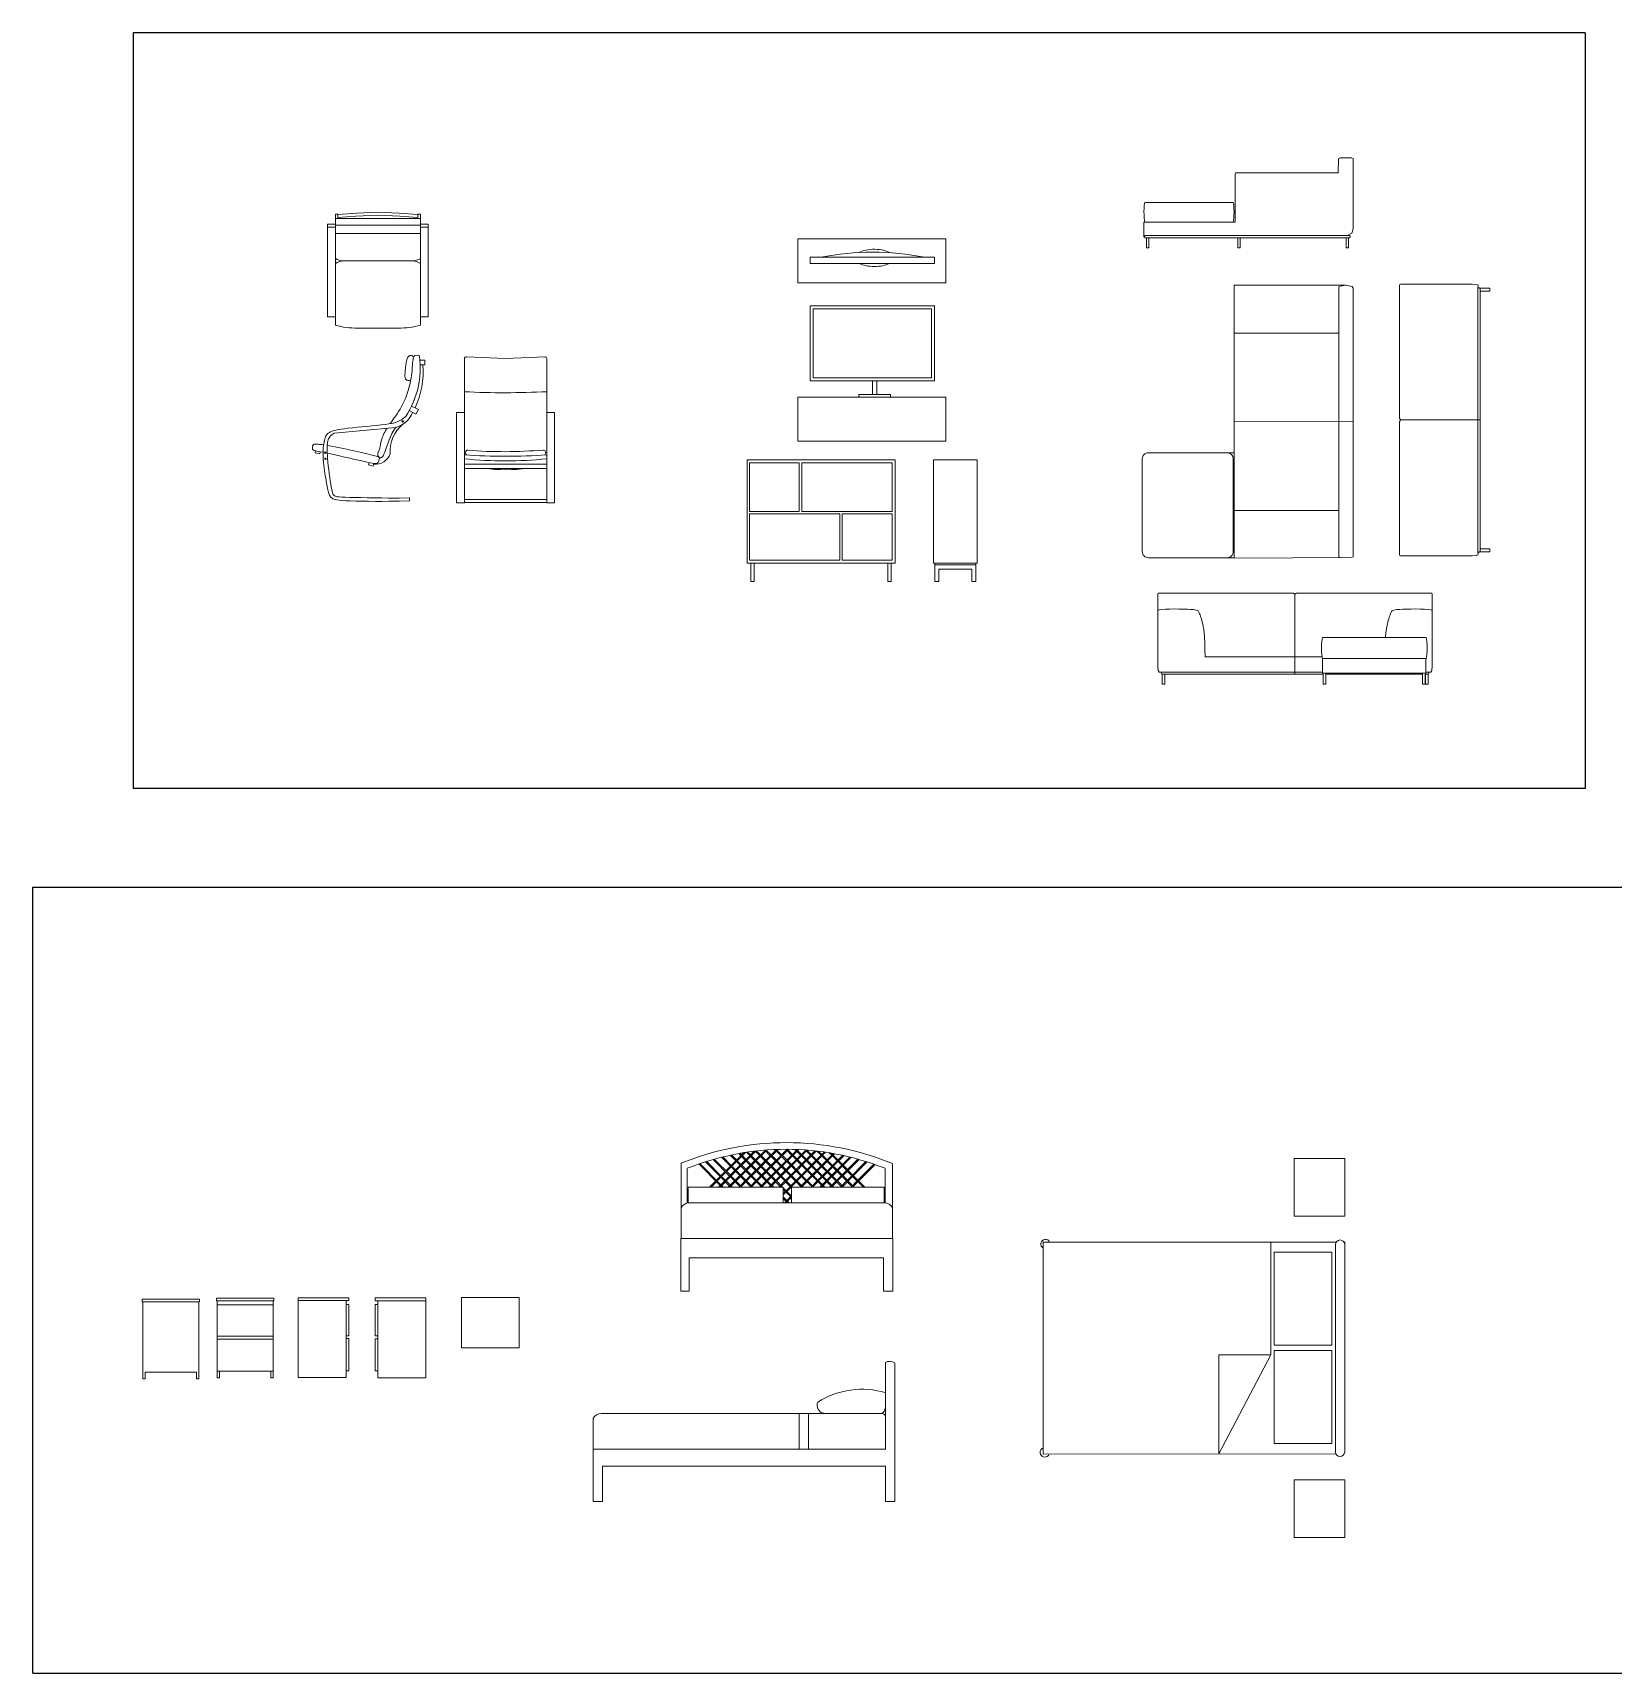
# Model space of a CAD drawing. Header units: inches. Extents: x 455 to 2404, y 47 to 2352.
# Drawn here: x 472 to 1561, y 47 to 1177 of the extents above; entities that cross this region are included whole.
import ezdxf

# ---------------------------------------------------------------- set-up
doc = ezdxf.new("R2010")
doc.units = ezdxf.units.IN
doc.header["$MEASUREMENT"] = 0
doc.layers.add('A-FURN', color=8, linetype='Continuous', lineweight=18)
doc.layers.add('FURNITURE', color=230, linetype='Continuous')

# ---------------------------------------------------------------- blocks, each defined once
blk = doc.blocks.new('A$C245B2C86')
for p, q in [((-86, 181.4), (-84.9, 182.4)), ((24.3, 182.4), (24, 84.8)), ((-47.9, 170.5), (-47.9, 84.8)), ((97.3, 84.8), (97.3, 170.5)), ((50, 79.2), (50, 84.8)), ((135.9, 79.2), (136.1, 84.8))]:
    blk.add_line(p, q)
for points in [[(-86, 181.4), (-87.2, 176.1), (-87.2, 84.8), (136.2, 84.8), (135.8, 181), (135.1, 182.4), (-84.9, 182.4)], [(-87.2, 176.1), (-86.5, 171.9), (-85.8, 170.5), (135.1, 170.5), (135.8, 171.7)]]:
    blk.add_lwpolyline(points)
blk.add_lwpolyline([(55, 84.2), (130.9, 84.2, -0.414214), (135.9, 79.2), (135.9, 14.7, -0.414214), (130.9, 9.7), (55, 9.7, -0.414214), (50, 14.7), (50, 79.2, -0.414214)], format="xyb", close=True)
blk = doc.blocks.new('letto')
at = {"layer": 'A-FURN'}
for p, q in [((27.439, 13.524), (25.423, 13.524)), ((25.423, 12.065), (25.423, 13.524)), ((26.99, 12.747), (26.99, 13.524)), ((27.433, 13.506), (27.433, 12.08)), ((27.498, 13.506), (27.498, 12.08)), ((26.99, 12.747), (26.631, 12.747)), ((26.631, 12.747), (26.631, 12.066)), ((26.99, 12.747), (26.631, 12.066)), ((25.423, 12.065), (27.436, 12.066))]:
    blk.add_line(p, q, dxfattribs=at)
for points in [[(27.408, 13.455), (27.408, 12.815), (27.013, 12.815), (27.013, 13.455)], [(27.408, 12.777), (27.408, 12.137), (27.013, 12.137), (27.013, 12.777)]]:
    blk.add_lwpolyline(points, close=True, dxfattribs=at)
for centre, radius, start, end in [((25.439, 13.51), 0.032, 25.9785, 241.2286), ((27.465, 13.506), 0.0323, 0.6423, 179.7148), ((25.434, 12.077), 0.0324, 108.721, 339.676), ((27.465, 12.081), 0.0324, 181.2656, 357.9557)]:
    blk.add_arc(centre, radius, start, end, dxfattribs=at)
blk = doc.blocks.new('A$C08E36EE4')
for p, q in [((-27.99, 59.11), (-28.57, 59.11)), ((4.57, 59.11), (5.14, 59.11)), ((-28.57, 55.8), (-11.71, 55.8)), ((5.14, 55.8), (-11.71, 55.8)), ((-25.36, 44.89), (-11.71, 44.89)), ((1.93, 44.89), (-11.71, 44.89)), ((-19.81, 18.25), (-11.55, 18.25)), ((-3.62, 18.25), (-11.88, 18.25))]:
    blk.add_line(p, q)
for points in [[(-31.71, 22.71), (-28.57, 22.71), (-28.57, 59.44), (-31.71, 59.44)], [(-31.71, 59.44), (-28.57, 59.44), (-28.57, 58.26), (-31.71, 58.26)], [(-28.57, 63.41), (-27.58, 63.41), (-27.58, 61.76), (-28.57, 61.76)], [(5.14, 63.41), (4.15, 63.41), (4.15, 61.76), (5.14, 61.76)], [(8.29, 22.71), (5.14, 22.71), (5.14, 59.44), (8.29, 59.44)], [(8.29, 59.44), (5.14, 59.44), (5.14, 58.26), (8.29, 58.26)]]:
    blk.add_lwpolyline(points, close=True)
for points in [[(-28.57, 61.76), (-28.57, 19.4)], [(-11.71, 59.11), (-27.99, 59.11)], [(-27.98, 61.76), (-11.71, 61.76)], [(-27.58, 63.25), (-20.05, 63.87), (-11.71, 64.24)], [(-27.58, 62.09), (-20.42, 62.69), (-11.71, 63.08)], [(4.15, 63.25), (-3.38, 63.87), (-11.71, 64.24)], [(4.15, 62.09), (-3.01, 62.69), (-11.71, 63.08)], [(4.55, 61.76), (-11.71, 61.76)], [(-11.71, 59.11), (4.57, 59.11)], [(5.14, 61.76), (5.14, 19.4)]]:
    blk.add_lwpolyline(points)
for centre, radius, start, end in [((-25.08, 51.44), 6.56, 237.88624, 267.55765), ((1.65, 51.44), 6.56, 272.44235, 302.11376), ((-25.08, 38.33), 6.56, 92.44235, 122.11376), ((1.65, 38.33), 6.56, 57.88624, 87.55765), ((-20.57, 46.26), 28.02, 253.41211, 271.55674), ((-2.86, 46.26), 28.02, 268.44326, 286.58789)]:
    blk.add_arc(centre, radius, start, end)
blk = doc.blocks.new('A$C36166433')
for p, q in [((-29.03, 43.37), (-26.14, 44.76)), ((-29.03, 43.37), (-27.91, 41.41)), ((-27.91, 41.41), (-25.19, 42.93)), ((-22.84, 39.78), (-23.74, 40.51)), ((-21.97, 39.18), (-22.84, 39.78)), ((-21.09, 38.68), (-21.97, 39.18)), ((-20.16, 38.28), (-21.09, 38.68)), ((-19.15, 37.95), (-20.16, 38.28)), ((-18.02, 37.68), (-19.15, 37.95)), ((-18.15, 35.77), (5.67, 33.59)), ((-16.74, 37.45), (-18.02, 37.68)), ((-15.27, 37.24), (-16.74, 37.45)), ((-13.59, 37.04), (-15.27, 37.24)), ((-11.74, 36.83), (-13.59, 37.04)), ((-9.77, 36.63), (-11.74, 36.83)), ((-7.74, 36.44), (-9.77, 36.63)), ((-5.71, 36.24), (-7.74, 36.44)), ((-3.72, 36.05), (-5.71, 36.24)), ((-1.83, 35.86), (-3.72, 36.05)), ((-0.1, 35.67), (-1.83, 35.86)), ((1.43, 35.48), (-0.1, 35.67)), ((2.76, 35.3), (1.43, 35.48)), ((3.92, 35.1), (2.76, 35.3)), ((4.91, 34.91), (3.92, 35.1)), ((5.77, 34.7), (4.91, 34.91)), ((6.49, 34.47), (5.77, 34.7)), ((7.1, 34.23), (6.49, 34.47)), ((7.62, 33.97), (7.1, 34.23)), ((8.06, 33.69), (7.62, 33.97)), ((8.43, 33.38), (8.06, 33.69)), ((5.67, 33.59), (6.41, 33.11)), ((6.41, 33.11), (6.99, 32.64)), ((6.99, 32.64), (7.43, 32.2)), ((7.43, 32.2), (7.76, 31.76)), ((7.76, 31.76), (7.99, 31.32)), ((7.99, 31.32), (8.15, 30.87)), ((8.15, 30.87), (8.26, 30.4)), ((8.26, 30.4), (8.34, 29.9)), ((8.34, 29.9), (8.41, 29.37)), ((8.41, 29.37), (8.46, 28.78)), ((8.73, 33.03), (8.43, 33.38)), ((8.46, 28.78), (8.5, 28.12)), ((8.5, 28.12), (8.51, 27.37)), ((8.51, 27.37), (8.51, 26.53)), ((8.99, 32.65), (8.73, 33.03)), ((9.2, 32.22), (8.99, 32.65)), ((9.38, 31.75), (9.2, 32.22)), ((9.53, 31.22), (9.38, 31.75)), ((9.67, 30.63), (9.53, 31.22)), ((9.8, 29.98), (9.67, 30.63)), ((9.91, 29.27), (9.8, 29.98)), ((10.01, 28.51), (9.91, 29.27)), ((10.09, 27.68), (10.01, 28.51)), ((10.15, 26.8), (10.09, 27.68)), ((8.04, 20.28), (7.86, 18.69)), ((8.2, 21.81), (8.04, 20.28)), ((8.33, 23.21), (8.2, 21.81)), ((8.42, 24.46), (8.33, 23.21)), ((8.48, 25.56), (8.42, 24.46)), ((8.51, 26.53), (8.48, 25.56)), ((9.76, 19.4), (9.89, 20.54)), ((9.89, 20.54), (10.01, 21.66)), ((10.01, 21.66), (10.11, 22.77)), ((10.11, 22.77), (10.17, 23.85)), ((10.19, 25.87), (10.15, 26.8)), ((10.17, 23.85), (10.19, 24.88)), ((10.19, 24.88), (10.19, 25.87)), ((7.24, 14.02), (7.03, 12.66)), ((7.45, 15.51), (7.24, 14.02)), ((7.66, 17.08), (7.45, 15.51)), ((7.86, 18.69), (7.66, 17.08)), ((8.79, 13.28), (8.94, 14.16)), ((8.94, 14.16), (9.11, 15.11)), ((9.11, 15.11), (9.27, 16.12)), ((9.27, 16.12), (9.44, 17.18)), ((9.44, 17.18), (9.6, 18.28)), ((9.6, 18.28), (9.76, 19.4)), ((-25.31, 7.07), (-25.31, 5.81)), ((-21.08, 7.01), (-25.31, 7.07)), ((-18.97, 6.93), (-21.08, 7.01)), ((-16.49, 7), (-18.97, 6.93)), ((-13.78, 7.06), (-16.49, 7)), ((-10.94, 7.1), (-13.78, 7.06)), ((-8.08, 7.13), (-10.94, 7.1)), ((-5.34, 7.17), (-8.08, 7.13)), ((-2.81, 7.2), (-5.34, 7.17)), ((-0.62, 7.25), (-2.81, 7.2)), ((1.15, 7.31), (-0.62, 7.25)), ((2.52, 7.38), (1.15, 7.31)), ((3.55, 7.45), (2.52, 7.38)), ((4.29, 7.54), (3.55, 7.45)), ((4.81, 7.64), (4.29, 7.54)), ((5.15, 7.74), (4.81, 7.64)), ((5.38, 7.85), (5.15, 7.74)), ((5.54, 7.97), (5.38, 7.85)), ((5.69, 8.09), (5.54, 7.97)), ((5.84, 8.25), (5.69, 8.09)), ((5.74, 6.58), (6.13, 6.74)), ((5.99, 8.47), (5.84, 8.25)), ((6.14, 8.78), (5.99, 8.47)), ((6.13, 6.74), (6.44, 6.92)), ((6.3, 9.2), (6.14, 8.78)), ((6.46, 9.78), (6.3, 9.2)), ((6.44, 6.92), (6.7, 7.12)), ((6.64, 10.53), (6.46, 9.78)), ((6.83, 11.48), (6.64, 10.53)), ((6.7, 7.12), (6.94, 7.33)), ((7.03, 12.66), (6.83, 11.48)), ((6.94, 7.33), (7.14, 7.56)), ((7.14, 7.56), (7.33, 7.83)), ((7.33, 7.83), (7.49, 8.13)), ((7.49, 8.13), (7.64, 8.47)), ((7.64, 8.47), (7.78, 8.87)), ((7.78, 8.87), (7.92, 9.31)), ((7.92, 9.31), (8.06, 9.82)), ((8.06, 9.82), (8.2, 10.39)), ((8.2, 10.39), (8.34, 11.02)), ((8.34, 11.02), (8.49, 11.71)), ((8.49, 11.71), (8.64, 12.46)), ((8.64, 12.46), (8.79, 13.28)), ((-25.31, 5.81), (-21.21, 5.79)), ((-21.21, 5.79), (-19.16, 5.72)), ((-19.16, 5.72), (-16.75, 5.67)), ((-16.75, 5.67), (-14.09, 5.65)), ((-14.09, 5.65), (-11.3, 5.65)), ((-11.3, 5.65), (-8.49, 5.67)), ((-8.49, 5.67), (-5.75, 5.71)), ((-5.75, 5.71), (-3.21, 5.77)), ((-3.21, 5.77), (-0.96, 5.84)), ((-0.96, 5.84), (0.9, 5.93)), ((0.9, 5.93), (2.41, 6.04)), ((2.41, 6.04), (3.59, 6.15)), ((3.59, 6.15), (4.51, 6.28)), ((4.51, 6.28), (5.21, 6.42)), ((5.21, 6.42), (5.74, 6.58))]:
    blk.add_line(p, q)
for points in [[(-29.55, 63.65), (-29.55, 63.65), (-31.53, 63.65), (-31.53, 61.68), (-29.68, 61.68)], [(-28.85, 65.62), (-27.47, 65.59)], [(-27.47, 65.59), (-27.34, 65.48), (-27.2, 65.28), (-27.07, 65.01), (-26.95, 64.66), (-26.83, 64.25), (-26.73, 63.78), (-26.64, 63.26), (-26.56, 62.69), (-26.51, 62.08), (-26.47, 61.43), (-26.43, 60.72), (-26.38, 59.97), (-26.32, 59.15), (-26.24, 58.27), (-26.12, 57.33), (-25.97, 56.3), (-25.76, 55.21), (-25.51, 54.05), (-25.21, 52.84), (-24.87, 51.61), (-24.49, 50.37), (-24.06, 49.13), (-23.6, 47.92), (-23.1, 46.75), (-22.57, 45.63), (-22, 44.56), (-21.42, 43.54), (-20.82, 42.57), (-20.22, 41.64), (-19.62, 40.75), (-19.02, 39.9), (-18.44, 39.07), (-17.88, 38.28), (-17.39, 37.57)], [(-25.83, 55.55), (-25.48, 55.37), (-25.16, 55.28), (-24.87, 55.25), (-24.61, 55.27), (-24.37, 55.35), (-24.17, 55.46), (-23.99, 55.6), (-23.84, 55.76), (-23.71, 55.94), (-23.61, 56.14), (-23.53, 56.37), (-23.47, 56.63), (-23.43, 56.95), (-23.42, 57.31), (-23.42, 57.74), (-23.44, 58.24), (-23.48, 58.82), (-23.53, 59.46), (-23.6, 60.13), (-23.67, 60.82), (-23.76, 61.51), (-23.86, 62.18), (-23.96, 62.79), (-24.07, 63.35), (-24.18, 63.82), (-24.3, 64.21), (-24.42, 64.53), (-24.56, 64.79), (-24.7, 65), (-24.85, 65.16), (-25.01, 65.29), (-25.18, 65.39), (-25.37, 65.47), (-25.57, 65.52), (-25.78, 65.55), (-26.01, 65.53), (-26.25, 65.47), (-26.51, 65.36), (-26.77, 65.19), (-27.05, 64.95)], [(-26.68, 63.51), (-26.68, 63.52)], [(-16.05, 35.58), (-15.91, 35.36), (-15.5, 34.69), (-15.13, 34.06), (-14.81, 33.45), (-14.53, 32.87), (-14.29, 32.31), (-14.09, 31.78), (-13.92, 31.28), (-13.78, 30.79), (-13.66, 30.34), (-13.56, 29.9), (-13.47, 29.49), (-13.4, 29.1), (-13.33, 28.73), (-13.27, 28.38), (-13.2, 28.05), (-13.14, 27.73), (-13.07, 27.43), (-12.99, 27.13), (-12.89, 26.85), (-12.79, 26.57), (-12.67, 26.3), (-12.56, 26.04), (-12.45, 25.78), (-12.36, 25.53), (-12.3, 25.28), (-12.26, 25.03), (-12.27, 24.78), (-12.32, 24.54), (-12.41, 24.31), (-12.54, 24.09), (-12.7, 23.9), (-12.88, 23.75), (-13.08, 23.63), (-13.3, 23.57), (-13.52, 23.56), (-13.74, 23.62), (-13.97, 23.76), (-14.2, 23.98), (-14.44, 24.29), (-14.68, 24.7), (-14.94, 25.23), (-15.2, 25.87), (-15.48, 26.64), (-15.77, 27.54), (-16.09, 28.56), (-16.47, 29.69), (-16.92, 30.9), (-17.46, 32.17), (-18.1, 33.5), (-18.87, 34.85), (-19.68, 36.05)], [(-12.78, 23.81), (-11.59, 24.21), (-9.91, 24.68), (-7.86, 25.19), (-5.54, 25.74), (-3.09, 26.29), (-0.6, 26.83), (1.8, 27.33), (4, 27.77), (5.9, 28.14), (7.5, 28.43), (8.47, 28.6)], [(9.97, 28.84), (9.97, 28.84), (10.88, 28.97), (11.63, 29.06), (12.23, 29.11), (12.71, 29.14), (13.11, 29.16), (13.44, 29.15), (13.7, 29.13), (13.9, 29.09), (14.06, 29.03), (14.18, 28.95), (14.27, 28.86), (14.34, 28.75), (14.39, 28.62), (14.44, 28.47), (14.48, 28.32), (14.51, 28.15), (14.53, 27.99), (14.54, 27.82), (14.55, 27.65), (14.55, 27.5), (14.55, 27.35), (14.53, 27.22), (14.5, 27.09), (14.44, 26.97), (14.36, 26.86), (14.24, 26.76), (14.07, 26.66), (13.86, 26.58), (13.59, 26.49), (13.24, 26.4), (12.78, 26.3), (12.17, 26.18), (11.39, 26.02), (10.41, 25.82), (10.19, 25.77)], [(8.47, 25.41), (7.72, 25.24), (5.98, 24.86), (4.02, 24.42), (1.93, 23.95), (-0.22, 23.47), (-2.35, 22.99), (-4.39, 22.54), (-6.25, 22.14), (-7.85, 21.79), (-9.15, 21.53), (-10.15, 21.35), (-10.91, 21.23), (-11.46, 21.19), (-11.84, 21.21), (-12.1, 21.28), (-12.26, 21.41), (-12.39, 21.58), (-12.49, 21.79), (-12.59, 22.04), (-12.68, 22.31), (-12.75, 22.6), (-12.8, 22.9), (-12.82, 23.21), (-12.82, 23.52), (-12.78, 23.81)], [(-10.35, 20.13), (-10.69, 21.27)], [(-10.35, 20.13), (-8.44, 20.64), (-8.69, 21.62)], [(11.37, 26.01), (11.51, 25.16), (13.38, 25.51), (13.24, 26.4)]]:
    blk.add_lwpolyline(points)
for centre in [(-22.46, 38.47), (9.22, 23.13), (9.31, 25.65)]:
    blk.add_circle(centre, 0.295)
for centre, radius, start, end in [((3.52, 58.9), 34.43, 175.36475, 205.49716), ((6.1, 60.32), 35.8, 172.32244, 213.57564), ((-28.88, 65.12), 0.502, 86.39233, 181.37901), ((-17.18, 45.83), 10.09, 201.35383, 264.8456), ((-31.94, 26.06), 14.65, 356.73665, 49.62586), ((-11.46, 27.01), 6.12, 196.91367, 278.10801)]:
    blk.add_arc(centre, radius, start, end)
blk = doc.blocks.new('A$C3DB733C8')
for p, q in [((-154.5, 98.4), (-154.5, 40.1)), ((66.8, 98.4), (66.8, 40.1)), ((-151.5, 35.4), (-43.8, 35.4)), ((63.8, 35.4), (-43.8, 35.4))]:
    blk.add_line(p, q)
for points in [[(-154.5, 98.4), (-154.3, 99), (-153.5, 99.2), (-45, 99.2), (-43.8, 98.2), (-43.8, 46.9), (-43.8, 33.6), (-150.8, 33.6), (-151.5, 34.1), (-151.5, 35.4), (-153.5, 35.3), (-154.3, 36.8), (-154.5, 40.1)], [(66.8, 98.4), (66.6, 99), (65.9, 99.2), (-42.6, 99.2), (-43.8, 98.2), (-43.8, 46.9), (-43.8, 33.6), (63.1, 33.6), (63.9, 34.1), (63.8, 35.4), (65.9, 35.3), (66.6, 36.8), (66.8, 40.1)], [(-148.8, 33.6), (-148.8, 25.6), (-151.1, 25.6), (-151.1, 33.8)], [(61.2, 33.6), (61.2, 25.6), (63.5, 25.6), (63.5, 33.8)]]:
    blk.add_lwpolyline(points)
blk = doc.blocks.new('divano lato')
for p, q in [((31.415, 8.832), (31.414, 8.736)), ((31.43, 8.84), (31.415, 8.832)), ((31.505, 8.84), (31.43, 8.84)), ((31.516, 8.834), (31.505, 8.84)), ((31.516, 8.349), (31.516, 8.834)), ((30.707, 8.736), (30.704, 8.723)), ((30.704, 8.723), (30.704, 8.397)), ((31.414, 8.736), (30.707, 8.736)), ((30.075, 8.469), (30.076, 8.492)), ((30.076, 8.492), (30.077, 8.511)), ((30.077, 8.511), (30.079, 8.525)), ((30.079, 8.525), (30.082, 8.531)), ((30.082, 8.531), (30.69, 8.531)), ((30.691, 8.527), (30.69, 8.531)), ((30.694, 8.511), (30.691, 8.527)), ((30.695, 8.49), (30.694, 8.511)), ((30.696, 8.467), (30.695, 8.49)), ((30.076, 8.446), (30.075, 8.469)), ((30.075, 8.397), (30.075, 8.296)), ((30.704, 8.397), (30.075, 8.397)), ((30.077, 8.425), (30.076, 8.446)), ((30.079, 8.408), (30.077, 8.425)), ((30.082, 8.397), (30.079, 8.408)), ((30.689, 8.397), (30.693, 8.409)), ((30.693, 8.409), (30.695, 8.424)), ((30.695, 8.444), (30.696, 8.467)), ((30.695, 8.424), (30.695, 8.444)), ((30.075, 8.296), (30.079, 8.296)), ((30.079, 8.292), (30.079, 8.299)), ((30.084, 8.304), (31.491, 8.304)), ((31.491, 8.288), (30.084, 8.288)), ((30.092, 8.219), (30.092, 8.288)), ((30.11, 8.288), (30.11, 8.219)), ((30.721, 8.219), (30.721, 8.288)), ((30.739, 8.288), (30.739, 8.219)), ((31.467, 8.219), (31.467, 8.288)), ((31.472, 8.303), (31.506, 8.32)), ((31.484, 8.288), (31.484, 8.219)), ((31.495, 8.299), (31.495, 8.292)), ((31.506, 8.32), (31.516, 8.349)), ((30.11, 8.219), (30.092, 8.219)), ((30.739, 8.219), (30.721, 8.219)), ((31.484, 8.219), (31.467, 8.219))]:
    blk.add_line(p, q)
for centre, start, end in [((30.084, 8.299), 90, 180), ((30.084, 8.292), 180, 270), ((31.491, 8.299), 360, 90), ((31.491, 8.292), 270, 0)]:
    blk.add_arc(centre, 0.00424, start, end)
blk = doc.blocks.new('A$C537C2F26')
for p, q in [((-163.7, 99.5), (-163.7, 41.2)), ((57.6, 99.5), (57.6, 41.2)), ((-52.9, 48.7), (-125.6, 48.7)), ((-53.2, 48.7), (-31.3, 48.7)), ((-160.7, 36.5), (-53.1, 36.5)), ((-30.9, 36.5), (-53.1, 36.5)), ((54.6, 36.5), (52.5, 36.5))]:
    blk.add_line(p, q)
for points in [[(-163.7, 99.5), (-163.5, 100.1), (-162.8, 100.3), (-54.3, 100.3), (-53.1, 99.3), (-53.1, 48), (-53.1, 34.7), (-160, 34.7), (-160.8, 35.2), (-160.7, 36.5), (-162.7, 36.4), (-163.5, 37.8), (-163.7, 41.2)], [(57.6, 99.5), (57.4, 100.1), (56.7, 100.3), (-51.8, 100.3), (-53.1, 99.3), (-53.1, 48), (-53.1, 34.7), (-30.4, 34.7)], [(-125.6, 48.7), (-125.7, 55.1), (-125.8, 60.4), (-126, 64.7), (-126.3, 68.2), (-126.7, 71), (-127.1, 73.2), (-127.5, 75.1), (-127.9, 76.7), (-128.2, 78.1), (-128.6, 79.4), (-129, 80.6), (-129.3, 81.6), (-129.7, 82.6), (-130, 83.4), (-130.3, 84.2), (-130.6, 84.8), (-130.9, 85.3), (-131.3, 85.8), (-131.9, 86.2), (-132.7, 86.5), (-133.8, 86.7), (-135.3, 86.9), (-137.3, 87), (-139.9, 87.2), (-143.1, 87.3), (-146.7, 87.3), (-150.4, 87.4), (-154.1, 87.3), (-157.5, 87.2), (-160.4, 87), (-162.6, 86.7), (-163.7, 86.3)], [(19.9, 64.3), (19.9, 64.7), (20.2, 68.2), (20.6, 71), (21, 73.2), (21.4, 75.1), (21.8, 76.7), (22.1, 78.1), (22.5, 79.4), (22.9, 80.6), (23.2, 81.6), (23.6, 82.6), (23.9, 83.4), (24.2, 84.2), (24.5, 84.8), (24.8, 85.3), (25.2, 85.8), (25.8, 86.2), (26.6, 86.5), (27.7, 86.7), (29.2, 86.9), (31.2, 87), (33.8, 87.2), (37, 87.3), (40.6, 87.3), (44.3, 87.4), (48, 87.3), (51.4, 87.2), (54.3, 87), (56.5, 86.7), (57.6, 86.3)], [(-30.9, 47.4), (-31.2, 48.6), (-31.5, 50.7), (-31.7, 53.2), (-31.7, 56), (-31.7, 58.8), (-31.5, 61.3), (-31.2, 63.2), (-30.9, 64.3)], [(-30.9, 64.3), (52.6, 64.3)], [(52.6, 47.4), (53, 48.6), (53.3, 50.7), (53.4, 53.2), (53.5, 56), (53.4, 58.8), (53.3, 61.3), (53, 63.2), (52.6, 64.3)], [(52.6, 47.4), (-30.9, 47.4)], [(52.2, 34.7), (53.9, 34.7), (54.7, 35.2), (54.6, 36.5), (56.6, 36.4), (57.4, 37.8), (57.6, 41.2)], [(-158, 34.7), (-158, 26.7), (-160.3, 26.7), (-160.3, 34.9)], [(-28.1, 35.7), (-28.1, 26.7), (-30.4, 26.7), (-30.4, 35.7)], [(-28.1, 34.7), (49.8, 34.7)], [(49.8, 35.7), (49.8, 26.7), (52.2, 26.7), (52.2, 35.7)], [(51.9, 34.7), (51.9, 26.7), (54.2, 26.7), (54.2, 34.9)]]:
    blk.add_lwpolyline(points)
blk.add_lwpolyline([(-30.9, 47.4), (52.5, 47.4), (52.5, 35.7), (-30.9, 35.7)], close=True)

msp = doc.modelspace()

# ---------------------------------------------------------------- linework, layer by layer
at = {"layer": 'A-FURN'}
for p, q in [((1093.1, 988.7), (1007.4, 988.7)), ((1007.4, 988.7), (1007.4, 937)), ((1009.5, 986.6), (1091, 986.6)), ((1009.5, 939.1), (1009.5, 986.6)), ((1091, 939.1), (1091, 986.6)), ((1093.1, 988.7), (1093.1, 937)), ((1091, 939.1), (1009.5, 939.1)), ((1007.4, 937), (1093.1, 937)), ((1041, 926.1), (1041, 927.6)), ((1041, 927.6), (1050.3, 927.6)), ((1050.3, 927.6), (1062.8, 927.6)), ((1050.4, 937), (1050.4, 927.6)), ((1053.4, 937), (1053.4, 927.6)), ((1062.8, 927.6), (1062.8, 926.1)), ((1000, 847.2), (1000, 880.7)), ((1001.7, 847.2), (1001.7, 880.7)), ((1064, 847.2), (1064, 880.7)), ((797.7, 855.4), (769.3, 855.4)), ((769.3, 855.4), (769.3, 853.2)), ((769.3, 853.2), (797.7, 853.2)), ((797.7, 855.4), (826.1, 855.4)), ((826.1, 853.2), (797.7, 853.2)), ((826.1, 855.4), (826.1, 853.2)), ((1000, 851.7), (1000.1, 851.7)), ((965.7, 847.2), (1000, 847.2)), ((965.7, 845.5), (1027.9, 845.5)), ((1001.7, 847.2), (1064, 847.2)), ((1027.9, 813.5), (1027.9, 845.5)), ((1029.5, 845.5), (1064, 845.5)), ((1029.5, 813.5), (1029.5, 845.5)), ((1064, 813.5), (1064, 845.5)), ((1027.9, 813.5), (965.7, 813.5)), ((1029.5, 813.5), (1064, 813.5)), ((1093.3, 810.4), (1121.5, 810.4)), ((1096, 807.3), (1118.9, 807.3)), ((1121.5, 810.4), (1121.6, 810.4)), ((969.8, 400.4), (976.4, 407)), ((976.3, 407.1), (980, 403.3)), ((976.9, 400.2), (983.7, 407)), ((977.2, 407.2), (980.6, 403.9)), ((977.4, 407.1), (977.6, 407.2)), ((983.2, 407.5), (987.3, 403.4)), ((984.1, 407.6), (987.8, 403.9)), ((984.2, 400.2), (991.7, 407.7)), ((984.2, 407.5), (984.2, 407.6)), ((984.7, 399.7), (992.7, 407.7)), ((984.7, 407), (985.3, 407.6)), ((990.6, 407.7), (994.7, 403.6)), ((991.6, 407.7), (995.2, 404.1)), ((996.9, 407.6), (1000.9, 403.6)), ((998, 407.6), (1001.4, 404.1)), ((998.3, 407.2), (998.6, 407.5)), ((998.3, 401), (1004.3, 407)), ((998.8, 406.7), (999.5, 407.5)), ((1004.1, 407.3), (1007.7, 403.6)), ((1005.2, 407.2), (1008.2, 404.1)), ((1005.3, 407), (1005.4, 407.1)), ((918.6, 367.4), (918.6, 398.2)), ((930.7, 397.6), (945.5, 382.7)), ((931.5, 397.9), (946, 383.3)), ((935.4, 399.1), (945.5, 389)), ((936.2, 399.4), (946, 389.5)), ((940.6, 400.7), (952, 389.3)), ((941.4, 400.9), (952.5, 389.8)), ((946.4, 402.3), (952.5, 396.1)), ((947.3, 402.5), (953, 396.6)), ((949.4, 392.9), (956.2, 399.8)), ((949.9, 392.4), (956.7, 399.3)), ((952.4, 403.6), (959.3, 396.7)), ((953, 395.6), (959, 389.6)), ((953.2, 403.8), (959.8, 397.2)), ((953.5, 396.1), (959.5, 390.1)), ((956.1, 393.5), (962.8, 400.2)), ((956.6, 393), (963.3, 399.7)), ((956.7, 400.3), (961.7, 405.4)), ((957.2, 399.8), (962.9, 405.6)), ((958.3, 404.8), (959.7, 403.4)), ((959.1, 405), (960.2, 403.9)), ((959.8, 396.1), (966.3, 389.5)), ((960.2, 402.8), (966.2, 396.8)), ((960.3, 396.7), (966.8, 390.1)), ((960.7, 403.4), (966.7, 397.3)), ((963.2, 393.7), (969.3, 399.9)), ((963.3, 400.8), (968.9, 406.4)), ((963.6, 405.7), (965.9, 403.4)), ((963.7, 393.2), (969.8, 399.4)), ((963.8, 400.2), (969.8, 406.3)), ((964.5, 405.8), (966.4, 403.9)), ((966.4, 402.8), (973, 396.2)), ((966.7, 396.3), (973.5, 389.4)), ((966.9, 403.4), (973.5, 396.7)), ((967.2, 396.8), (974.1, 390)), ((969.6, 406.5), (972.7, 403.4)), ((970.3, 399.9), (976.9, 406.5)), ((970.4, 393.6), (976.4, 399.7)), ((970.5, 406.6), (973.2, 403.9)), ((970.9, 393.1), (976.9, 399.1)), ((973.2, 402.8), (980, 396)), ((973.5, 395.7), (980.2, 389)), ((973.7, 403.4), (980.5, 396.5)), ((974, 396.2), (980.7, 389.5)), ((977.1, 393.1), (983.7, 399.7)), ((977.4, 399.7), (984.2, 406.5)), ((977.6, 392.6), (984.2, 399.2)), ((980.5, 402.8), (987.2, 396.1)), ((981, 396), (987.2, 389.8)), ((981.1, 403.4), (987.7, 396.6)), ((984.1, 392.9), (990.9, 399.8)), ((984.6, 392.4), (991.4, 399.3)), ((987.7, 395.6), (993.7, 389.6)), ((987.8, 402.8), (994, 396.7)), ((988.3, 403.4), (994.5, 397.2)), ((988.3, 396.1), (994.2, 390.1)), ((990.8, 393.5), (997.8, 400.5)), ((991.3, 393), (998.3, 400)), ((991.4, 400.3), (997.8, 406.7)), ((991.9, 399.8), (998.3, 406.2)), ((994.5, 396.1), (1001.1, 389.5)), ((995, 396.7), (1001.6, 390)), ((995.2, 403.1), (1001.2, 397.1)), ((995.7, 403.6), (1001.7, 397.6)), ((997.9, 393.7), (1004.3, 400.2)), ((998.4, 393.2), (1004.8, 399.7)), ((998.8, 400.5), (1004.8, 406.5)), ((1001.4, 403.1), (1007.9, 396.5)), ((1001.7, 396.5), (1008.5, 389.7)), ((1001.9, 403.6), (1008.5, 397)), ((1002.2, 397.1), (1009, 390.2)), ((1004.8, 400.7), (1010.7, 406.6)), ((1005.3, 400.2), (1011.6, 406.5)), ((1005.4, 393.9), (1011.3, 399.9)), ((1005.8, 393.4), (1011.8, 399.4)), ((1008.2, 403.1), (1015, 396.2)), ((1008.4, 396), (1015.4, 389)), ((1008.7, 403.6), (1015.5, 396.8)), ((1008.9, 396.5), (1015.9, 389.5)), ((1011.8, 400.4), (1017.2, 405.8)), ((1012.1, 406.5), (1015, 403.6)), ((1012.1, 393.3), (1018.6, 399.9)), ((1012.3, 399.9), (1018.1, 405.7)), ((1012.6, 392.8), (1019.1, 399.4)), ((1013.3, 406.3), (1015.5, 404.1)), ((1015.5, 403.1), (1022.4, 396.1)), ((1015.5, 395.7), (1021.9, 389.3)), ((1016, 403.6), (1022.9, 396.6)), ((1016, 396.2), (1022.4, 389.8)), ((1019.1, 400.4), (1023.5, 404.8)), ((1019.3, 392.9), (1026.1, 399.8)), ((1019.6, 399.9), (1024.3, 404.6)), ((1019.8, 392.4), (1026.6, 399.3)), ((1020.6, 405.3), (1022.3, 403.6)), ((1021.8, 405.1), (1022.8, 404.1)), ((1022.8, 403.1), (1029.2, 396.7)), ((1022.9, 395.6), (1028.9, 389.6)), ((1023.3, 403.6), (1029.7, 397.2)), ((1023.5, 396.1), (1029.4, 390.1)), ((1026, 393.5), (1034.8, 402.4)), ((1026.5, 393), (1035.7, 402.2)), ((1026.6, 400.3), (1029.8, 403.5)), ((1027.1, 399.8), (1030.6, 403.3)), ((1029.7, 396.1), (1036.2, 389.5)), ((1030.2, 396.7), (1036.7, 390.1)), ((1033.1, 393.7), (1040.2, 401)), ((1033.1, 386.4), (1045.9, 399.3)), ((1033.6, 393.2), (1041.1, 400.7)), ((1033.6, 385.9), (1046.7, 399)), ((1040.4, 386.4), (1051.4, 397.5)), ((1040.9, 385.9), (1052.2, 397.2)), ((1064.2, 367.5), (1064.2, 397.8)), ((1375.7, 401.3), (1340.9, 401.3)), ((1340.9, 401.3), (1340.9, 361.7)), ((1375.7, 361.7), (1375.7, 401.3)), ((922.7, 370.8), (922.7, 394.6)), ((938.1, 381.6), (942.4, 385.9)), ((939.2, 381.6), (942.9, 385.3)), ((942.9, 386.4), (948.9, 392.4)), ((943.4, 385.9), (949.4, 391.9)), ((944.3, 381.6), (948.6, 385.9)), ((945.4, 381.6), (949.1, 385.3)), ((946, 388.5), (952, 382.4)), ((946.5, 389), (952.5, 382.9)), ((949.1, 386.4), (955.6, 393)), ((949.6, 385.9), (956.1, 392.5)), ((951.1, 381.6), (955.4, 385.9)), ((952.2, 381.6), (955.9, 385.3)), ((952.5, 388.8), (959, 382.2)), ((953, 389.3), (959.5, 382.7)), ((955.9, 386.4), (962.7, 393.2)), ((956.4, 385.9), (963.2, 392.7)), ((958.5, 381.6), (962.7, 385.9)), ((959.5, 389), (966.3, 382.2)), ((959.5, 381.6), (963.2, 385.3)), ((960, 389.6), (966.8, 382.7)), ((963.2, 386.4), (969.9, 393.1)), ((963.7, 385.9), (970.4, 392.6)), ((965.8, 381.6), (970, 385.9)), ((966.8, 389), (973.5, 382.3)), ((966.8, 381.6), (970.5, 385.3)), ((967.3, 389.5), (974, 382.8)), ((970.5, 386.4), (976.6, 392.6)), ((971, 385.9), (977.1, 392)), ((972.8, 381.6), (977.1, 385.9)), ((973.9, 381.6), (977.6, 385.4)), ((974, 388.9), (980.2, 382.8)), ((974.6, 389.5), (980.7, 383.3)), ((977.6, 386.4), (983.6, 392.4)), ((978.1, 385.9), (984.1, 391.9)), ((979, 381.6), (983.3, 385.9)), ((980.1, 381.6), (983.8, 385.3)), ((980.5, 395.5), (986.7, 389.3)), ((980.7, 388.5), (986.6, 382.4)), ((981.2, 389), (987.2, 382.9)), ((983.8, 386.4), (990.3, 393)), ((984.3, 385.9), (990.8, 392.5)), ((985.8, 381.6), (990.1, 385.9)), ((986.9, 381.6), (990.6, 385.3)), ((987.2, 388.8), (993.8, 382.1)), ((987.7, 389.3), (994.3, 382.6)), ((990.6, 386.4), (997.4, 393.2)), ((990.9, 379.2), (997.4, 385.8)), ((991.1, 385.9), (997.9, 392.7)), ((991.3, 378.7), (997.9, 385.3)), ((994.2, 389), (1001, 382.2)), ((994.7, 389.6), (1001.5, 382.7)), ((997.9, 386.3), (1004.9, 393.3)), ((998.4, 385.9), (1005.3, 392.9)), ((1000.4, 381.6), (1004.7, 385.9)), ((1001.5, 389), (1008.5, 382)), ((1001.5, 381.6), (1005.2, 385.3)), ((1002, 389.5), (1009, 382.5)), ((1005.2, 386.4), (1011.6, 392.8)), ((1005.7, 385.9), (1012.1, 392.3)), ((1008.1, 381.6), (1012.3, 385.9)), ((1009, 389.2), (1015.4, 382.7)), ((1009.1, 381.6), (1012.8, 385.3)), ((1009.5, 389.7), (1015.9, 383.3)), ((1012.8, 386.4), (1018.8, 392.4)), ((1013.3, 385.9), (1019.3, 391.9)), ((1014.2, 381.6), (1018.5, 385.9)), ((1015.3, 381.6), (1019, 385.3)), ((1015.9, 388.5), (1021.9, 382.4)), ((1016.4, 389), (1022.4, 383)), ((1019, 386.4), (1025.5, 393)), ((1019.5, 385.9), (1026, 392.5)), ((1021, 381.6), (1025.3, 385.9)), ((1022.1, 381.6), (1025.8, 385.3)), ((1022.4, 388.8), (1028.9, 382.2)), ((1022.9, 389.3), (1029.4, 382.7)), ((1025.8, 386.4), (1032.6, 393.2)), ((1026.3, 385.9), (1033.1, 392.7)), ((1028.4, 381.6), (1032.6, 385.9)), ((1029.4, 389), (1036.2, 382.2)), ((1029.4, 381.6), (1033.1, 385.3)), ((1029.9, 389.6), (1036.7, 382.7)), ((1035.7, 381.6), (1039.9, 385.9)), ((1036.7, 389), (1044.1, 381.6)), ((1036.7, 381.6), (1040.4, 385.3)), ((1037.3, 389.5), (1045.1, 381.6)), ((1059.1, 394.6), (1059.1, 370.8)), ((923.4, 381.6), (988.9, 381.6)), ((923.4, 381.4), (923.4, 370.8)), ((946, 382.2), (946.6, 381.6)), ((946.5, 382.7), (947.6, 381.6)), ((952.5, 381.9), (952.8, 381.6)), ((953, 382.4), (953.8, 381.6)), ((959.5, 381.7), (959.6, 381.6)), ((960, 382.2), (960.6, 381.6)), ((966.8, 381.7), (966.9, 381.6)), ((967.3, 382.2), (967.9, 381.6)), ((974, 381.8), (974.2, 381.6)), ((974.5, 382.3), (975.2, 381.6)), ((980.7, 382.2), (981.3, 381.6)), ((981.2, 382.8), (982.4, 381.6)), ((987.2, 381.9), (987.5, 381.6)), ((987.7, 382.4), (988.5, 381.6)), ((988.9, 381.6), (988.9, 370.8)), ((988.9, 381.1), (994.6, 375.5)), ((988.9, 380.1), (994, 375.1)), ((988.9, 377.2), (990.4, 378.7)), ((988.9, 376.3), (990.8, 378.2)), ((988.9, 375), (993.1, 370.8)), ((988.9, 373.9), (992, 370.8)), ((991.4, 372.5), (994.5, 375.7)), ((991.9, 372), (994.5, 374.6)), ((994.2, 381.7), (994.5, 381.3)), ((994.5, 381.6), (1058.5, 381.6)), ((994.5, 370.8), (994.5, 381.6)), ((994.5, 374.5), (994.5, 374.5)), ((994.7, 382.2), (995.3, 381.6)), ((1001.5, 381.7), (1001.6, 381.6)), ((1002.1, 382.2), (1002.6, 381.6)), ((1009.5, 382), (1009.9, 381.6)), ((1015.9, 382.2), (1016.5, 381.6)), ((1016.4, 382.7), (1017.5, 381.6)), ((1022.4, 381.9), (1022.7, 381.6)), ((1022.9, 382.4), (1023.7, 381.6)), ((1029.9, 382.2), (1030.5, 381.6)), ((1037.3, 382.2), (1037.8, 381.6)), ((1058.5, 381.6), (1058.5, 370.8)), ((918.6, 346.2), (918.6, 367.4)), ((988.9, 370.8), (922.7, 370.8)), ((994.5, 370.8), (988.9, 370.8)), ((989.7, 370.8), (990.9, 372)), ((990.8, 370.8), (991.4, 371.5)), ((1058.5, 370.8), (994.5, 370.8)), ((1064.2, 346.2), (1064.2, 367.5)), ((1340.9, 361.7), (1375.7, 361.7)), ((918.5, 310), (918.5, 346.2)), ((918.5, 346.2), (1064.3, 346.2)), ((1064.3, 310), (1064.3, 346.2)), ((1375.2, 343.8), (1375.7, 343.8)), ((1375.7, 342.1), (1375.7, 343.8)), ((924.2, 333), (924.2, 310)), ((924.2, 333), (1057.9, 333)), ((1057.9, 333), (1057.9, 310)), ((598.5, 305.2), (638.2, 305.2)), ((598.5, 303.3), (598.5, 305.2)), ((638.2, 303.3), (638.2, 305.2)), ((654.9, 305.5), (689.8, 305.5)), ((654.9, 303.6), (654.9, 305.5)), ((689.8, 303.6), (689.8, 305.5)), ((742.7, 305.3), (707.9, 305.3)), ((707.9, 303.4), (707.9, 305.3)), ((742.7, 303.4), (742.7, 305.3)), ((807.1, 305.7), (767.4, 305.7)), ((767.4, 305.7), (767.4, 270.9)), ((807.1, 270.9), (807.1, 305.7)), ((918.5, 310), (924.2, 310)), ((1057.9, 310), (1064.3, 310)), ((547.3, 304.5), (587, 304.5)), ((547.3, 304.5), (547.3, 302.6)), ((587, 302.6), (547.3, 302.6)), ((547.9, 302.6), (547.9, 249.5)), ((586.4, 302.6), (547.9, 302.6)), ((586.4, 249.5), (586.4, 302.6)), ((587, 302.6), (587, 304.5)), ((638.2, 303.3), (598.5, 303.3)), ((599.1, 303.3), (599.1, 300.6)), ((637.6, 300.6), (599.1, 300.6)), ((599.1, 300.6), (599.1, 279)), ((637.6, 300.6), (637.6, 303.3)), ((637.6, 279), (637.6, 300.6)), ((689.8, 303.6), (654.9, 303.6)), ((654.9, 250.4), (654.9, 303.6)), ((688, 303.6), (688, 250.4)), ((688, 279.3), (688, 300.9)), ((688, 300.9), (689.8, 300.9)), ((689.8, 300.9), (689.8, 279.3)), ((707.9, 303.4), (742.7, 303.4)), ((707.9, 300.7), (707.9, 279.1)), ((709.7, 300.7), (707.9, 300.7)), ((709.7, 303.4), (709.7, 250.3)), ((709.7, 279.1), (709.7, 300.7)), ((742.7, 250.3), (742.7, 303.4)), ((599.1, 279), (599.1, 277)), ((599.1, 279), (637.6, 279)), ((637.6, 277), (599.1, 277)), ((599.1, 277), (599.1, 254.9)), ((637.6, 277), (637.6, 279)), ((637.6, 254.9), (637.6, 277)), ((688, 279.3), (689.8, 279.3)), ((688, 255.1), (688, 277.3)), ((688, 277.3), (689.8, 277.3)), ((689.8, 277.3), (689.8, 255.1)), ((709.7, 279.1), (707.9, 279.1)), ((707.9, 277.1), (707.9, 255)), ((709.7, 277.1), (707.9, 277.1)), ((709.7, 255), (709.7, 277.1)), ((767.4, 270.9), (807.1, 270.9)), ((1065.7, 260.6), (1065.7, 165)), ((547.9, 249.5), (549.4, 249.5)), ((549.4, 249.5), (549.4, 254.2)), ((549.4, 254.2), (584.8, 254.2)), ((549.4, 254.2), (549.4, 249.5)), ((584.8, 254.2), (549.4, 254.2)), ((584.8, 254.2), (584.8, 249.5)), ((584.8, 249.5), (584.8, 254.2)), ((584.8, 249.5), (586.4, 249.5)), ((599.1, 254.9), (599.1, 250.2)), ((599.1, 254.9), (637.6, 254.9)), ((599.1, 250.2), (600.7, 250.2)), ((600.7, 250.2), (600.7, 254.9)), ((636.1, 254.9), (636.1, 250.2)), ((636.1, 250.2), (637.6, 250.2)), ((637.6, 250.2), (637.6, 254.9)), ((654.9, 250.4), (688, 250.4)), ((688, 255.1), (689.8, 255.1)), ((709.7, 255), (707.9, 255)), ((742.7, 250.3), (709.7, 250.3)), ((999.9, 201.1), (999.9, 225.8)), ((1006.4, 225.8), (1006.4, 201.1)), ((1059.3, 165), (1059.3, 189.4)), ((1375.7, 180), (1340.9, 180)), ((1340.9, 180), (1340.9, 140.4)), ((1375.7, 140.4), (1375.7, 180)), ((1059.3, 165), (1065.7, 165)), ((1340.9, 140.4), (1375.7, 140.4))]:
    msp.add_line(p, q, dxfattribs=at)
for points in [[(999, 1004.5), (1100.8, 1004.5), (1100.8, 1034.9), (999, 1034.9)], [(1093.1, 1022.2), (1093.1, 1017.9), (1007.4, 1017.9), (1007.4, 1022.2)], [(764, 915.4), (769.3, 915.4), (769.3, 853.1), (764, 853.1)], [(831.3, 915.4), (826.1, 915.4), (826.1, 853.1), (831.3, 853.1)], [(999, 895.5), (1100.8, 895.5), (1100.8, 925.9), (999, 925.9)], [(964.1, 811.6), (1065.9, 811.6), (1065.9, 882.6), (964.1, 882.6)], [(964.1, 811.6), (1065.9, 811.6), (1065.9, 882.6), (964.1, 882.6)], [(1092.5, 811.5), (1122.5, 811.5), (1122.5, 882.6), (1092.5, 882.6)], [(826.1, 879.6), (769.3, 879.6), (769.3, 876.8), (826.1, 876.8)], [(966.7, 798.9), (968.9, 798.9), (968.9, 811.6), (966.7, 811.6)], [(1061, 798.9), (1063.2, 798.9), (1063.2, 811.6), (1061, 811.6)]]:
    msp.add_lwpolyline(points, close=True, dxfattribs=at)
for points in [[(769.3, 878.2), (769.3, 952.5)], [(770.5, 953.6), (797.7, 952.5)], [(824.9, 953.6), (797.7, 952.5)], [(826.1, 878.2), (826.1, 952.5)], [(1000, 880.7), (965.7, 880.7), (965.7, 847.2)], [(1064, 880.7), (1001.7, 880.7)], [(965.7, 845.5), (965.7, 813.5)], [(1093.3, 811.5), (1093.3, 811.5), (1093.3, 798.8), (1096, 798.8), (1096, 807.3)], [(1118.9, 807.3), (1118.9, 798.8), (1121.6, 798.8), (1121.6, 811.5), (1121.6, 811.5)], [(1059.3, 201.1), (1059.3, 260.8)], [(1059.3, 189.4), (864.5, 189.4), (864.5, 165), (857.9, 165), (857.9, 201.1), (1059.3, 201.1)]]:
    msp.add_lwpolyline(points, dxfattribs=at)
msp.add_lwpolyline([(858, 201.1), (858, 222.4, -0.252322), (863.7, 225.8), (1057.1, 225.8)], format="xyb", dxfattribs=at)
for centre, radius, start, end in [((1050.5, 840.7), 185, 78.8449, 101.1513), ((770.6, 952.2), 1.37, 84.7605, 167.239), ((824.8, 952.2), 1.37, 12.761, 95.2395), ((797.2, 1496.9), 568, 267.1838, 272.9169), ((797.8, 1243.9), 358.8, 265.4461, 269.9874), ((797.7, 1144.8), 262.9, 263.7977, 276.2023), ((771.7, 887.6), 1.73, 91.5896, 233.4658), ((796.7, 1207.5), 319.2, 265.491, 274.8472), ((797.6, 1243.9), 358.8, 270.0126, 274.5539), ((823.5, 887.6), 1.84, 309.0847, 84.7296), ((797.9, 999.3), 123.4, 263.0099, 276.9901), ((991.1, 219.5), 192.8, 67.7056, 112.0937), ((990.9, 223.6), 184.1, 68.2588, 111.7425), ((924.8, 363.7), 7.27, 101.2921, 148.8954), ((1058.4, 364.1), 6.7, 29.893, 88.9578), ((1062.3, 255.4), 6.2, 57.7395, 119.2188), ((1043.1, 186.1), 56.3, 73.0473, 122.6586), ((1017.8, 231.3), 5.59, 159.004, 257.2797), ((1054.7, 230), 4.68, 298.8214, 1.0107), ((1056.7, 223.3), 2.58, 358.7907, 82.7085)]:
    msp.add_arc(centre, radius, start, end, dxfattribs=at)
for start_param, end_param in [(3.776419, 5.613037), (6.995762, 8.712201)]:
    msp.add_ellipse((1051.7, 1021.8), major_axis=(-13.7, 0), ratio=0.43211, start_param=start_param, end_param=end_param, dxfattribs=at)
at = {"layer": 'FURNITURE'}
for p, q in [((1541.2, 1176.9), (541.2, 1176.9)), ((541.2, 1176.9), (541.2, 656.3)), ((1541.2, 1176.9), (1541.2, 656.3)), ((1541.2, 656.3), (541.2, 656.3)), ((472.1, 46.8), (472.1, 588.2)), ((472.1, 588.2), (1933.2, 588.2)), ((472.1, 46.8), (1933.2, 46.8))]:
    msp.add_line(p, q, dxfattribs=at)

# ---------------------------------------------------------------- block references
at = {"layer": 'A-FURN'}
for name, p, xscale, yscale, zscale in [('divano lato', (-1770.2, 206.8), 100.0000000000064, 100.0000000000064, 100.0000000000064), ('A$C08E36EE4', (730.1, 941.8), 1.735767499999544, 1.735767499999544, 1.735767499999544), ('A$C36166433', (689.1, 844.6), -1.677658582368919, 1.677658582368919, 1.677658582368919), ('A$C537C2F26', (1386.7, 705.3), 0.853802382758632, 0.853802382758632, 0.853802382758632), ('letto', (-1377.6, -1010.3), 100.1267427124976, 100.1267427124976, 100.1267427124976)]:
    msp.add_blockref(name, p, dxfattribs=dict(at, xscale=xscale, yscale=yscale, zscale=zscale))
for name, p, xscale, yscale, zscale, rotation in [('A$C245B2C86', (1228, 929.6), 0.8415512382434163, 0.8415512382434163, 0.8415512382434163, 270), ('A$C3DB733C8', (1497.3, 947.2), 0.8457720637786824, 0.8457720637786824, 0.8457720637786824, 90)]:
    msp.add_blockref(name, p, dxfattribs=dict(at, xscale=xscale, yscale=yscale, zscale=zscale, rotation=rotation))

doc.saveas('drawing.dxf')
